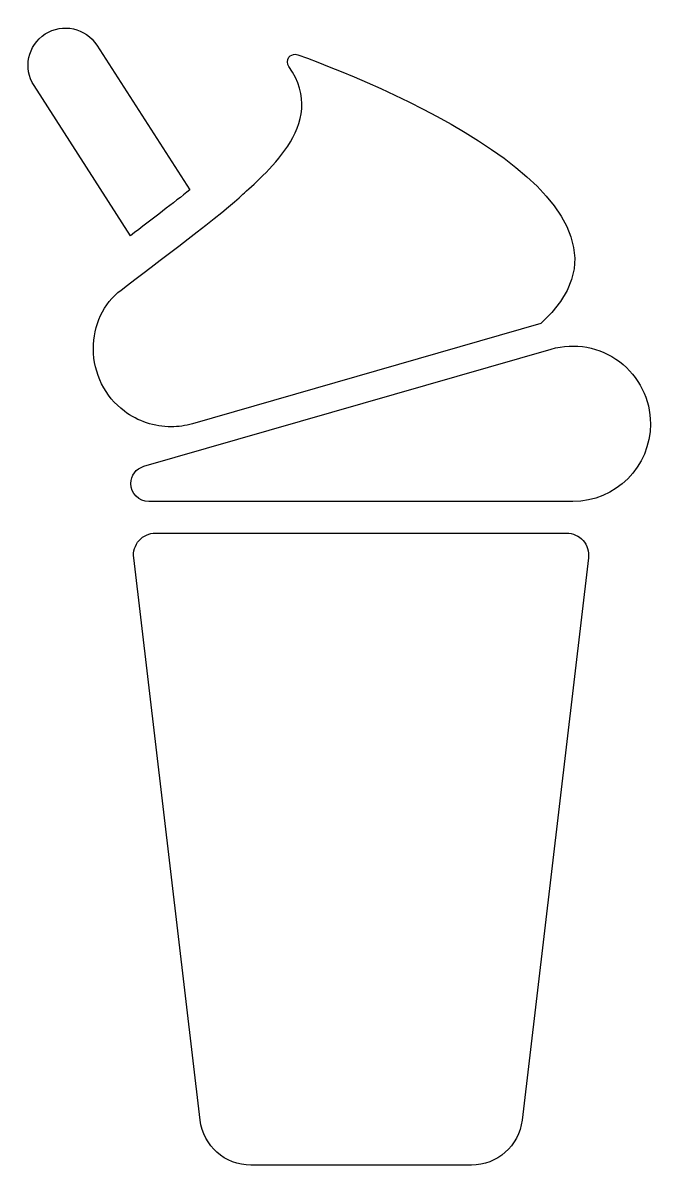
# Model space of a CAD drawing. Header units: centimetres. Extents: x -3.5 to 3.9, y -6.5 to 6.6.
import ezdxf

# ---------------------------------------------------------------- set-up
doc = ezdxf.new("R2010")
doc.units = ezdxf.units.CM
doc.header["$MEASUREMENT"] = 0
doc.layers.add('Layer 1', color=7, linetype='Continuous')

msp = doc.modelspace()

# ---------------------------------------------------------------- linework, layer by layer
at = {"layer": 'Layer 1'}
for points, knots in [([(-1.61237, 4.66619), (-1.61237, 4.66619), (-2.68179, 6.32875), (-2.68179, 6.32875), (-2.68179, 6.32875), (-2.80937, 6.52806), (-3.0766, 6.58577), (-3.27549, 6.45758), (-3.27549, 6.45758), (-3.47525, 6.32942), (-3.53274, 6.06338), (-3.40432, 5.86388), (-3.40432, 5.86388), (-3.40432, 5.86388), (-2.29474, 4.13888), (-2.29474, 4.13888), (-2.29474, 4.13888), (-2.0401, 4.33279), (-1.79602, 4.52107), (-1.61237, 4.66619)], [0, 0, 0, 0, 0.16666667, 0.16666667, 0.16666667, 0.16666667, 0.33333333, 0.33333333, 0.33333333, 0.33333333, 0.5, 0.5, 0.5, 0.5, 0.66666667, 0.66666667, 0.66666667, 0.66666667, 1, 1, 1, 1]), ([(-0.37026, 6.21969), (-0.38039, 6.22347), (-0.39084, 6.22514), (-0.40135, 6.22514), (-0.40135, 6.22514), (-0.42863, 6.22514), (-0.45548, 6.21255), (-0.47266, 6.18971), (-0.47266, 6.18971), (-0.49658, 6.15822), (-0.49698, 6.11481), (-0.47393, 6.08292), (-0.47393, 6.08292), (0.00735, 5.41493), (-0.81254, 4.80501), (-1.00259, 4.61493), (-1.00259, 4.61493), (-1.18089, 4.43663), (-2.03894, 3.79181), (-2.40404, 3.51477), (-2.40404, 3.51477), (-2.6056, 3.36184), (-2.72125, 3.10964), (-2.72125, 2.83693), (-2.72125, 2.83693), (-2.72125, 2.55618), (-2.58951, 2.29165), (-2.36501, 2.12279), (-2.36501, 2.12279), (-2.20809, 2.00468), (-2.01883, 1.94298), (-1.82751, 1.94298), (-1.82751, 1.94298), (-1.74485, 1.94298), (-1.66177, 1.95454), (-1.58036, 1.97783), (-1.58036, 1.97783), (-1.58036, 1.97783), (2.42297, 3.12935), (2.42297, 3.12935), (2.42297, 3.12935), (3.90996, 4.48487), (0.73869, 5.81163), (-0.37026, 6.21969)], [0, 0, 0, 0, 0.08333333, 0.08333333, 0.08333333, 0.08333333, 0.16666667, 0.16666667, 0.16666667, 0.16666667, 0.25, 0.25, 0.25, 0.25, 0.33333333, 0.33333333, 0.33333333, 0.33333333, 0.41666667, 0.41666667, 0.41666667, 0.41666667, 0.5, 0.5, 0.5, 0.5, 0.58333333, 0.58333333, 0.58333333, 0.58333333, 0.66666667, 0.66666667, 0.66666667, 0.66666667, 0.75, 0.75, 0.75, 0.75, 0.83333333, 0.83333333, 0.83333333, 0.83333333, 1, 1, 1, 1]), ([(3.32714, 2.69176), (3.10269, 2.86062), (2.81231, 2.91433), (2.54254, 2.83673), (2.54254, 2.83673), (2.54254, 2.83673), (-2.1418, 1.48921), (-2.1418, 1.48921), (-2.1418, 1.48921), (-2.23075, 1.46386), (-2.29158, 1.38266), (-2.29158, 1.29053), (-2.29158, 1.29053), (-2.29158, 1.1762), (-2.19887, 1.08371), (-2.08476, 1.08371), (-2.08476, 1.08371), (-2.08476, 1.08371), (2.78966, 1.08371), (2.78966, 1.08371), (2.78966, 1.08371), (3.28308, 1.08371), (3.6834, 1.48397), (3.6834, 1.97766), (3.6834, 1.97766), (3.68342, 2.25832), (3.55163, 2.52288), (3.32714, 2.69176)], [0, 0, 0, 0, 0.125, 0.125, 0.125, 0.125, 0.25, 0.25, 0.25, 0.25, 0.375, 0.375, 0.375, 0.375, 0.5, 0.5, 0.5, 0.5, 0.625, 0.625, 0.625, 0.625, 0.75, 0.75, 0.75, 0.75, 1, 1, 1, 1]), ([(2.71915, 0.72178), (2.71915, 0.72178), (-2.00626, 0.72178), (-2.00626, 0.72178), (-2.00626, 0.72178), (-2.07886, 0.72178), (-2.14768, 0.69072), (-2.19591, 0.63685), (-2.19591, 0.63685), (-2.24377, 0.58272), (-2.26642, 0.51054), (-2.25806, 0.43854), (-2.25806, 0.43854), (-2.25806, 0.43854), (-1.49355, -6.02568), (-1.49355, -6.02568), (-1.49355, -6.02568), (-1.4587, -6.32064), (-1.20862, -6.54281), (-0.91157, -6.54281), (-0.91157, -6.54281), (-0.91157, -6.54281), (1.62449, -6.5428), (1.62449, -6.5428), (1.62449, -6.5428), (1.92156, -6.5428), (2.17162, -6.32063), (2.20647, -6.02567), (2.20647, -6.02567), (2.20647, -6.02567), (2.97093, 0.43855), (2.97093, 0.43855), (2.97093, 0.43855), (2.97934, 0.51052), (2.95667, 0.5827), (2.90883, 0.63686), (2.90883, 0.63686), (2.86057, 0.69069), (2.79178, 0.72178), (2.71915, 0.72178)], [0, 0, 0, 0, 0.09090909, 0.09090909, 0.09090909, 0.09090909, 0.18181818, 0.18181818, 0.18181818, 0.18181818, 0.27272727, 0.27272727, 0.27272727, 0.27272727, 0.36363636, 0.36363636, 0.36363636, 0.36363636, 0.45454545, 0.45454545, 0.45454545, 0.45454545, 0.54545455, 0.54545455, 0.54545455, 0.54545455, 0.63636364, 0.63636364, 0.63636364, 0.63636364, 0.72727273, 0.72727273, 0.72727273, 0.72727273, 0.81818182, 0.81818182, 0.81818182, 0.81818182, 1, 1, 1, 1])]:
    msp.add_open_spline(points, degree=3, knots=knots, dxfattribs=at)

doc.saveas('drawing.dxf')
